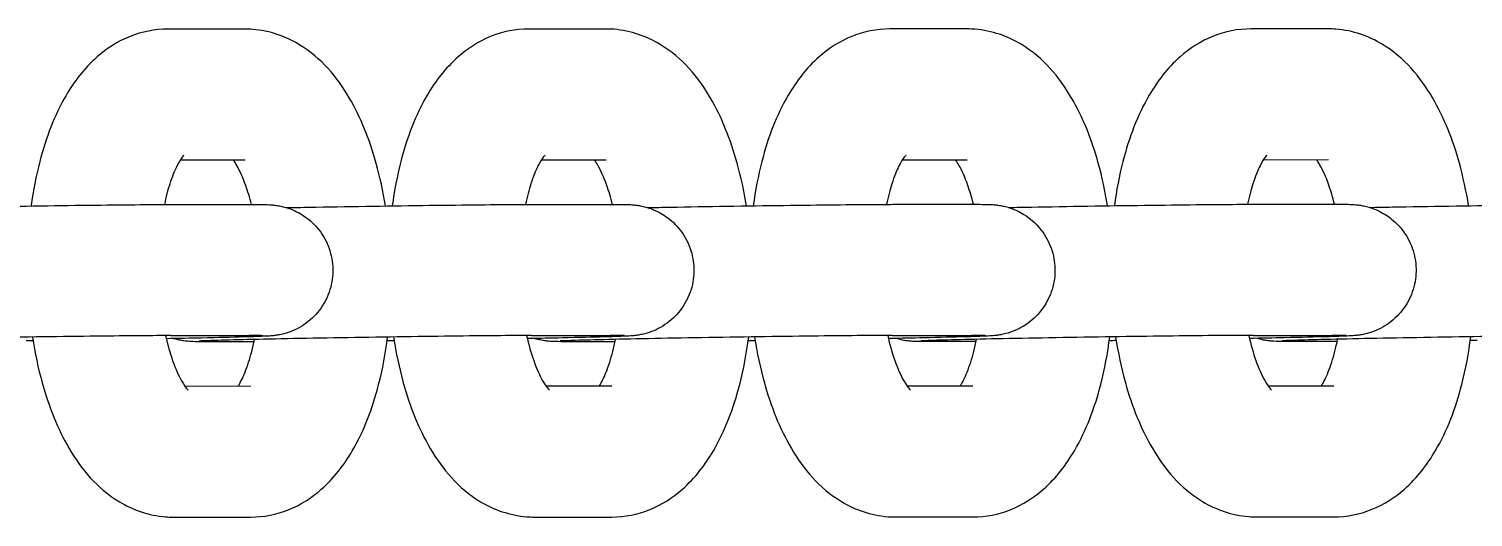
# Model space of a CAD drawing. Header units: millimetres. Extents: x 9332 to 13832, y 185 to 4585.
# Drawn here: x 11918 to 11984.1, y 2375.1 to 2397.4 of the extents above; entities that cross this region are included whole.
import ezdxf

# ---------------------------------------------------------------- set-up
doc = ezdxf.new("R2010")
doc.units = ezdxf.units.MM
doc.layers.add('AM_4', color=3, linetype='Continuous', lineweight=25)

msp = doc.modelspace()

# ---------------------------------------------------------------- linework, layer by layer
at = {"layer": 'AM_4'}
for p, q in [((11927.892, 2397.387), (11924.342, 2397.386)), ((11944.409, 2397.39), (11940.859, 2397.39)), ((11960.925, 2397.394), (11957.376, 2397.393)), ((11977.442, 2397.398), (11973.893, 2397.397)), ((11927.893, 2391.387), (11924.916, 2391.386)), ((11944.41, 2391.39), (11941.432, 2391.39)), ((11960.927, 2391.394), (11957.949, 2391.393)), ((11977.444, 2391.398), (11974.466, 2391.397)), ((11924.474, 2389.361), (11928.069, 2389.362)), ((11940.991, 2389.365), (11944.586, 2389.366)), ((11957.508, 2389.369), (11961.103, 2389.369)), ((11974.024, 2389.372), (11977.62, 2389.373)), ((11924.475, 2383.361), (11928.071, 2383.362)), ((11928.296, 2383.08), (11926.329, 2383.08)), ((11940.992, 2383.365), (11944.587, 2383.366)), ((11944.813, 2383.084), (11942.846, 2383.083)), ((11957.509, 2383.369), (11961.104, 2383.369)), ((11961.329, 2383.088), (11959.363, 2383.087)), ((11974.026, 2383.372), (11977.621, 2383.373)), ((11977.846, 2383.091), (11975.879, 2383.091)), ((11958.163, 2381.063), (11961.183, 2381.063)), ((11974.68, 2381.066), (11977.7, 2381.067)), ((11925.13, 2381.055), (11928.149, 2381.056)), ((11941.646, 2381.059), (11944.666, 2381.06)), ((11924.601, 2375.055), (11928.151, 2375.056)), ((11941.118, 2375.059), (11944.667, 2375.06)), ((11957.635, 2375.062), (11961.184, 2375.063)), ((11974.151, 2375.066), (11977.701, 2375.067))]:
    msp.add_line(p, q, dxfattribs=at)
for points, knots in [([(11924.342, 2397.386), (11923.75, 2397.386), (11923.159, 2397.264), (11922.049, 2396.822), (11921.544, 2396.488), (11920.526, 2395.593), (11920.075, 2394.995), (11919.16, 2393.434), (11918.777, 2392.415), (11918.327, 2390.67), (11918.196, 2389.991), (11918.103, 2389.296)], [3.141593, 3.141593, 3.141593, 3.141593, 3.311695, 3.311695, 3.501936, 3.501936, 3.767115, 3.767115, 4.150252, 4.150252, 4.378671, 4.378671, 4.378671, 4.378671]), ([(11934.308, 2389.295), (11934.2, 2389.963), (11934.059, 2390.615), (11933.583, 2392.327), (11933.187, 2393.337), (11932.097, 2395.188), (11931.397, 2396.056), (11929.751, 2397.048), (11929.019, 2397.314), (11928.124, 2397.382), (11928.008, 2397.387), (11927.892, 2397.387)], [1.894138, 1.894138, 1.894138, 1.894138, 2.113572, 2.113572, 2.492461, 2.492461, 2.88294, 2.88294, 3.108284, 3.108284, 3.141593, 3.141593, 3.141593, 3.141593]), ([(11940.859, 2397.39), (11940.266, 2397.39), (11939.676, 2397.268), (11938.565, 2396.826), (11938.061, 2396.492), (11937.043, 2395.597), (11936.592, 2394.999), (11935.677, 2393.437), (11935.294, 2392.419), (11934.843, 2390.673), (11934.713, 2389.995), (11934.619, 2389.299)], [3.141593, 3.141593, 3.141593, 3.141593, 3.311695, 3.311695, 3.501936, 3.501936, 3.767115, 3.767115, 4.150252, 4.150252, 4.378671, 4.378671, 4.378671, 4.378671]), ([(11950.825, 2389.298), (11950.717, 2389.967), (11950.576, 2390.619), (11950.1, 2392.331), (11949.703, 2393.34), (11948.613, 2395.192), (11947.913, 2396.06), (11946.268, 2397.051), (11945.536, 2397.318), (11944.641, 2397.386), (11944.525, 2397.39), (11944.409, 2397.39)], [1.894138, 1.894138, 1.894138, 1.894138, 2.113572, 2.113572, 2.492461, 2.492461, 2.88294, 2.88294, 3.108284, 3.108284, 3.141593, 3.141593, 3.141593, 3.141593]), ([(11957.376, 2397.393), (11956.783, 2397.393), (11956.193, 2397.271), (11955.082, 2396.83), (11954.578, 2396.496), (11953.56, 2395.601), (11953.108, 2395.002), (11952.193, 2393.441), (11951.811, 2392.423), (11951.36, 2390.677), (11951.23, 2389.999), (11951.136, 2389.303)], [3.141593, 3.141593, 3.141593, 3.141593, 3.311695, 3.311695, 3.501936, 3.501936, 3.767115, 3.767115, 4.150252, 4.150252, 4.378671, 4.378671, 4.378671, 4.378671]), ([(11967.341, 2389.302), (11967.233, 2389.97), (11967.093, 2390.623), (11966.617, 2392.334), (11966.22, 2393.344), (11965.13, 2395.196), (11964.43, 2396.063), (11962.785, 2397.055), (11962.053, 2397.321), (11961.157, 2397.39), (11961.042, 2397.394), (11960.925, 2397.394)], [1.894138, 1.894138, 1.894138, 1.894138, 2.113572, 2.113572, 2.492461, 2.492461, 2.88294, 2.88294, 3.108284, 3.108284, 3.141593, 3.141593, 3.141593, 3.141593]), ([(11973.893, 2397.397), (11973.3, 2397.397), (11972.71, 2397.275), (11971.599, 2396.833), (11971.095, 2396.5), (11970.076, 2395.604), (11969.625, 2395.006), (11968.71, 2393.445), (11968.327, 2392.426), (11967.877, 2390.681), (11967.747, 2390.002), (11967.653, 2389.307)], [3.141593, 3.141593, 3.141593, 3.141593, 3.311695, 3.311695, 3.501936, 3.501936, 3.767115, 3.767115, 4.150252, 4.150252, 4.378671, 4.378671, 4.378671, 4.378671]), ([(11983.858, 2389.306), (11983.75, 2389.974), (11983.61, 2390.626), (11983.134, 2392.338), (11982.737, 2393.348), (11981.647, 2395.199), (11980.947, 2396.067), (11979.301, 2397.059), (11978.57, 2397.325), (11977.674, 2397.393), (11977.558, 2397.398), (11977.442, 2397.398)], [1.894138, 1.894138, 1.894138, 1.894138, 2.113572, 2.113572, 2.492461, 2.492461, 2.88294, 2.88294, 3.108284, 3.108284, 3.141593, 3.141593, 3.141593, 3.141593]), ([(11925.081, 2391.609), (11925.081, 2391.609), (11925.053, 2391.581), (11924.948, 2391.442), (11924.861, 2391.307), (11924.662, 2390.908), (11924.548, 2390.63), (11924.353, 2390.022), (11924.269, 2389.705), (11924.197, 2389.361)], [3.51873, 3.51873, 3.51873, 3.51873, 3.6574981, 3.6574981, 3.8425054, 3.8425054, 4.0534741, 4.0534741, 4.2344337, 4.2344337, 4.2344337, 4.2344337]), ([(11928.176, 2389.362), (11928.098, 2389.677), (11928.01, 2389.969), (11927.784, 2390.609), (11927.639, 2390.924), (11927.457, 2391.245), (11927.407, 2391.323), (11927.363, 2391.387)], [2.0640032, 2.0640032, 2.0640032, 2.0640032, 2.2310166, 2.2310166, 2.4731064, 2.4731064, 2.5721109, 2.5721109, 2.5721109, 2.5721109]), ([(11941.598, 2391.613), (11941.598, 2391.613), (11941.569, 2391.585), (11941.465, 2391.446), (11941.378, 2391.31), (11941.179, 2390.911), (11941.065, 2390.634), (11940.87, 2390.026), (11940.786, 2389.708), (11940.714, 2389.364)], [3.51873, 3.51873, 3.51873, 3.51873, 3.6574981, 3.6574981, 3.8425054, 3.8425054, 4.0534741, 4.0534741, 4.2344337, 4.2344337, 4.2344337, 4.2344337]), ([(11944.693, 2389.366), (11944.614, 2389.68), (11944.527, 2389.973), (11944.3, 2390.613), (11944.156, 2390.927), (11943.974, 2391.248), (11943.924, 2391.327), (11943.88, 2391.39)], [2.0640032, 2.0640032, 2.0640032, 2.0640032, 2.2310166, 2.2310166, 2.4731064, 2.4731064, 2.5721109, 2.5721109, 2.5721109, 2.5721109]), ([(11958.115, 2391.617), (11958.115, 2391.617), (11958.086, 2391.589), (11957.982, 2391.45), (11957.895, 2391.314), (11957.695, 2390.915), (11957.581, 2390.638), (11957.386, 2390.029), (11957.302, 2389.712), (11957.23, 2389.368)], [3.51873, 3.51873, 3.51873, 3.51873, 3.6574981, 3.6574981, 3.8425054, 3.8425054, 4.0534741, 4.0534741, 4.2344337, 4.2344337, 4.2344337, 4.2344337]), ([(11961.21, 2389.369), (11961.131, 2389.684), (11961.043, 2389.976), (11960.817, 2390.617), (11960.672, 2390.931), (11960.491, 2391.252), (11960.441, 2391.331), (11960.397, 2391.394)], [2.0640032, 2.0640032, 2.0640032, 2.0640032, 2.2310166, 2.2310166, 2.4731064, 2.4731064, 2.5721109, 2.5721109, 2.5721109, 2.5721109]), ([(11974.632, 2391.62), (11974.632, 2391.62), (11974.603, 2391.593), (11974.499, 2391.453), (11974.411, 2391.318), (11974.212, 2390.919), (11974.098, 2390.641), (11973.903, 2390.033), (11973.819, 2389.716), (11973.747, 2389.372)], [3.51873, 3.51873, 3.51873, 3.51873, 3.6574981, 3.6574981, 3.8425054, 3.8425054, 4.0534741, 4.0534741, 4.2344337, 4.2344337, 4.2344337, 4.2344337]), ([(11977.727, 2389.373), (11977.648, 2389.688), (11977.56, 2389.98), (11977.334, 2390.62), (11977.189, 2390.935), (11977.007, 2391.256), (11976.958, 2391.334), (11976.914, 2391.398)], [2.0640032, 2.0640032, 2.0640032, 2.0640032, 2.2310166, 2.2310166, 2.4731064, 2.4731064, 2.5721109, 2.5721109, 2.5721109, 2.5721109]), ([(11913.267, 2389.213), (11913.605, 2389.22), (11913.954, 2389.226), (11915.134, 2389.248), (11916.016, 2389.263), (11917.762, 2389.291), (11918.649, 2389.304), (11920.318, 2389.326), (11921.121, 2389.336), (11922.549, 2389.351), (11923.189, 2389.356), (11924, 2389.36), (11924.255, 2389.361), (11924.474, 2389.361)], [2.062407, 2.062407, 2.062407, 2.062407, 2.176173, 2.176173, 2.438577, 2.438577, 2.700333, 2.700333, 2.962057, 2.962057, 3.224316, 3.224316, 3.369496, 3.369496, 3.369496, 3.369496]), ([(11928.069, 2389.362), (11928.494, 2389.362), (11928.707, 2389.365), (11929.035, 2389.348), (11929.074, 2389.346), (11929.175, 2389.338), (11929.235, 2389.332), (11929.373, 2389.313), (11929.446, 2389.301), (11929.597, 2389.268), (11929.677, 2389.249), (11929.892, 2389.185), (11930.029, 2389.133), (11930.383, 2388.97), (11930.596, 2388.838), (11931.028, 2388.489), (11931.242, 2388.254), (11931.586, 2387.729), (11931.72, 2387.431), (11931.885, 2386.815), (11931.918, 2386.49), (11931.88, 2385.854), (11931.809, 2385.534), (11931.574, 2384.942), (11931.406, 2384.662), (11930.996, 2384.174), (11930.749, 2383.96), (11930.346, 2383.712), (11930.206, 2383.64), (11929.931, 2383.525), (11929.793, 2383.478), (11929.577, 2383.422), (11929.493, 2383.404), (11929.35, 2383.379), (11929.29, 2383.37), (11929.203, 2383.36), (11929.17, 2383.357), (11929.09, 2383.349), (11929.05, 2383.346), (11928.896, 2383.336), (11928.787, 2383.331), (11928.431, 2383.317), (11928.153, 2383.308), (11927.304, 2383.284), (11926.644, 2383.268), (11925.395, 2383.241), (11924.853, 2383.23), (11924.283, 2383.219)], [0, 0, 0, 0, 0.281853, 0.281853, 0.315187, 0.315187, 0.34452, 0.34452, 0.369391, 0.369391, 0.394699, 0.394699, 0.438559, 0.438559, 0.512467, 0.512467, 0.605515, 0.605515, 0.701047, 0.701047, 0.796687, 0.796687, 0.892331, 0.892331, 0.987974, 0.987974, 1.083586, 1.083586, 1.130463, 1.130463, 1.17418, 1.17418, 1.201861, 1.201861, 1.229399, 1.229399, 1.252836, 1.252836, 1.296134, 1.296134, 1.425776, 1.425776, 1.621313, 1.621313, 1.911073, 1.911073, 2.099225, 2.099225, 2.099225, 2.099225]), ([(11929.784, 2389.217), (11930.122, 2389.223), (11930.471, 2389.23), (11931.651, 2389.252), (11932.532, 2389.267), (11934.279, 2389.295), (11935.165, 2389.308), (11936.835, 2389.33), (11937.638, 2389.34), (11939.065, 2389.354), (11939.706, 2389.36), (11940.516, 2389.364), (11940.772, 2389.365), (11940.991, 2389.365)], [2.062407, 2.062407, 2.062407, 2.062407, 2.176173, 2.176173, 2.438577, 2.438577, 2.700333, 2.700333, 2.962057, 2.962057, 3.224316, 3.224316, 3.369496, 3.369496, 3.369496, 3.369496]), ([(11944.586, 2389.366), (11945.011, 2389.366), (11945.224, 2389.369), (11945.552, 2389.352), (11945.591, 2389.35), (11945.691, 2389.342), (11945.752, 2389.336), (11945.89, 2389.317), (11945.963, 2389.304), (11946.114, 2389.272), (11946.194, 2389.252), (11946.409, 2389.188), (11946.546, 2389.137), (11946.9, 2388.973), (11947.112, 2388.842), (11947.545, 2388.493), (11947.758, 2388.257), (11948.103, 2387.732), (11948.237, 2387.434), (11948.401, 2386.819), (11948.434, 2386.494), (11948.397, 2385.857), (11948.326, 2385.538), (11948.09, 2384.946), (11947.923, 2384.665), (11947.513, 2384.178), (11947.266, 2383.964), (11946.863, 2383.716), (11946.723, 2383.644), (11946.448, 2383.528), (11946.31, 2383.482), (11946.093, 2383.425), (11946.01, 2383.408), (11945.867, 2383.382), (11945.806, 2383.374), (11945.719, 2383.363), (11945.687, 2383.36), (11945.607, 2383.353), (11945.567, 2383.35), (11945.413, 2383.34), (11945.304, 2383.335), (11944.948, 2383.321), (11944.67, 2383.312), (11943.821, 2383.288), (11943.161, 2383.272), (11941.912, 2383.244), (11941.37, 2383.233), (11940.8, 2383.222)], [0, 0, 0, 0, 0.281853, 0.281853, 0.315187, 0.315187, 0.34452, 0.34452, 0.369391, 0.369391, 0.394699, 0.394699, 0.438559, 0.438559, 0.512467, 0.512467, 0.605515, 0.605515, 0.701047, 0.701047, 0.796687, 0.796687, 0.892331, 0.892331, 0.987974, 0.987974, 1.083586, 1.083586, 1.130463, 1.130463, 1.17418, 1.17418, 1.201861, 1.201861, 1.229399, 1.229399, 1.252836, 1.252836, 1.296134, 1.296134, 1.425776, 1.425776, 1.621313, 1.621313, 1.911073, 1.911073, 2.099225, 2.099225, 2.099225, 2.099225]), ([(11946.301, 2389.22), (11946.638, 2389.227), (11946.988, 2389.234), (11948.167, 2389.255), (11949.049, 2389.271), (11950.796, 2389.298), (11951.682, 2389.311), (11953.351, 2389.334), (11954.155, 2389.343), (11955.582, 2389.358), (11956.223, 2389.363), (11957.033, 2389.368), (11957.289, 2389.368), (11957.508, 2389.369)], [2.062407, 2.062407, 2.062407, 2.062407, 2.176173, 2.176173, 2.438577, 2.438577, 2.700333, 2.700333, 2.962057, 2.962057, 3.224316, 3.224316, 3.369496, 3.369496, 3.369496, 3.369496]), ([(11961.103, 2389.369), (11961.527, 2389.369), (11961.741, 2389.372), (11962.069, 2389.356), (11962.108, 2389.354), (11962.208, 2389.345), (11962.269, 2389.339), (11962.406, 2389.32), (11962.48, 2389.308), (11962.631, 2389.276), (11962.71, 2389.256), (11962.926, 2389.192), (11963.063, 2389.141), (11963.417, 2388.977), (11963.629, 2388.845), (11964.062, 2388.496), (11964.275, 2388.261), (11964.62, 2387.736), (11964.753, 2387.438), (11964.918, 2386.823), (11964.951, 2386.497), (11964.914, 2385.861), (11964.843, 2385.542), (11964.607, 2384.95), (11964.439, 2384.669), (11964.03, 2384.181), (11963.782, 2383.968), (11963.379, 2383.719), (11963.24, 2383.648), (11962.965, 2383.532), (11962.827, 2383.486), (11962.61, 2383.429), (11962.527, 2383.411), (11962.384, 2383.386), (11962.323, 2383.378), (11962.236, 2383.367), (11962.204, 2383.364), (11962.124, 2383.356), (11962.084, 2383.354), (11961.93, 2383.343), (11961.821, 2383.339), (11961.465, 2383.324), (11961.187, 2383.315), (11960.338, 2383.291), (11959.678, 2383.275), (11958.429, 2383.248), (11957.887, 2383.237), (11957.316, 2383.226)], [0, 0, 0, 0, 0.281853, 0.281853, 0.315187, 0.315187, 0.34452, 0.34452, 0.369391, 0.369391, 0.394699, 0.394699, 0.438559, 0.438559, 0.512467, 0.512467, 0.605515, 0.605515, 0.701047, 0.701047, 0.796687, 0.796687, 0.892331, 0.892331, 0.987974, 0.987974, 1.083586, 1.083586, 1.130463, 1.130463, 1.17418, 1.17418, 1.201861, 1.201861, 1.229399, 1.229399, 1.252836, 1.252836, 1.296134, 1.296134, 1.425776, 1.425776, 1.621313, 1.621313, 1.911073, 1.911073, 2.099225, 2.099225, 2.099225, 2.099225]), ([(11962.818, 2389.224), (11963.155, 2389.231), (11963.505, 2389.237), (11964.684, 2389.259), (11965.566, 2389.274), (11967.312, 2389.302), (11968.199, 2389.315), (11969.868, 2389.337), (11970.672, 2389.347), (11972.099, 2389.362), (11972.74, 2389.367), (11973.55, 2389.371), (11973.806, 2389.372), (11974.024, 2389.372)], [2.062407, 2.062407, 2.062407, 2.062407, 2.176173, 2.176173, 2.438577, 2.438577, 2.700333, 2.700333, 2.962057, 2.962057, 3.224316, 3.224316, 3.369496, 3.369496, 3.369496, 3.369496]), ([(11977.62, 2389.373), (11978.044, 2389.373), (11978.258, 2389.376), (11978.586, 2389.36), (11978.625, 2389.357), (11978.725, 2389.349), (11978.786, 2389.343), (11978.923, 2389.324), (11978.996, 2389.312), (11979.148, 2389.28), (11979.227, 2389.26), (11979.443, 2389.196), (11979.579, 2389.144), (11979.934, 2388.981), (11980.146, 2388.849), (11980.579, 2388.5), (11980.792, 2388.265), (11981.137, 2387.74), (11981.27, 2387.442), (11981.435, 2386.826), (11981.468, 2386.501), (11981.431, 2385.865), (11981.36, 2385.546), (11981.124, 2384.953), (11980.956, 2384.673), (11980.546, 2384.185), (11980.299, 2383.971), (11979.896, 2383.723), (11979.757, 2383.651), (11979.481, 2383.536), (11979.344, 2383.49), (11979.127, 2383.433), (11979.044, 2383.415), (11978.901, 2383.39), (11978.84, 2383.381), (11978.753, 2383.371), (11978.721, 2383.368), (11978.64, 2383.36), (11978.601, 2383.357), (11978.447, 2383.347), (11978.337, 2383.342), (11977.982, 2383.328), (11977.704, 2383.319), (11976.855, 2383.295), (11976.195, 2383.279), (11974.945, 2383.252), (11974.404, 2383.241), (11973.833, 2383.23)], [0, 0, 0, 0, 0.281853, 0.281853, 0.315187, 0.315187, 0.34452, 0.34452, 0.369391, 0.369391, 0.394699, 0.394699, 0.438559, 0.438559, 0.512467, 0.512467, 0.605515, 0.605515, 0.701047, 0.701047, 0.796687, 0.796687, 0.892331, 0.892331, 0.987974, 0.987974, 1.083586, 1.083586, 1.130463, 1.130463, 1.17418, 1.17418, 1.201861, 1.201861, 1.229399, 1.229399, 1.252836, 1.252836, 1.296134, 1.296134, 1.425776, 1.425776, 1.621313, 1.621313, 1.911073, 1.911073, 2.099225, 2.099225, 2.099225, 2.099225]), ([(11979.334, 2389.228), (11979.672, 2389.234), (11980.022, 2389.241), (11981.201, 2389.263), (11982.083, 2389.278), (11983.829, 2389.306), (11984.716, 2389.319), (11986.385, 2389.341), (11987.189, 2389.351), (11988.616, 2389.365), (11989.257, 2389.371), (11990.067, 2389.375), (11990.323, 2389.376), (11990.541, 2389.376)], [2.062407, 2.062407, 2.062407, 2.062407, 2.176173, 2.176173, 2.438577, 2.438577, 2.700333, 2.700333, 2.962057, 2.962057, 3.224316, 3.224316, 3.369496, 3.369496, 3.369496, 3.369496]), ([(11924.475, 2383.361), (11924.121, 2383.361), (11923.639, 2383.359), (11922.493, 2383.35), (11921.812, 2383.343), (11920.322, 2383.326), (11919.493, 2383.315), (11917.801, 2383.291), (11916.918, 2383.277), (11915.211, 2383.248), (11914.366, 2383.233), (11912.82, 2383.203), (11912.1, 2383.188), (11910.879, 2383.16), (11910.359, 2383.146), (11909.789, 2383.129), (11909.632, 2383.123), (11909.396, 2383.114), (11909.31, 2383.11), (11909.27, 2383.108), (11909.266, 2383.107), (11909.266, 2383.107)], [0, 0, 0, 0, 0.248263, 0.248263, 0.499951, 0.499951, 0.757323, 0.757323, 1.01581, 1.01581, 1.274573, 1.274573, 1.533118, 1.533118, 1.790623, 1.790623, 1.915683, 1.915683, 2.034039, 2.034039, 2.06119, 2.06119, 2.06119, 2.06119]), ([(11918.162, 2383.296), (11918.272, 2382.576), (11918.421, 2381.873), (11918.91, 2380.115), (11919.306, 2379.105), (11920.396, 2377.254), (11921.096, 2376.386), (11922.742, 2375.394), (11923.474, 2375.128), (11924.369, 2375.06), (11924.485, 2375.055), (11924.601, 2375.055)], [5.01949, 5.01949, 5.01949, 5.01949, 5.255165, 5.255165, 5.634054, 5.634054, 6.024533, 6.024533, 6.249877, 6.249877, 6.283185, 6.283185, 6.283185, 6.283185]), ([(11924.25, 2383.361), (11924.345, 2382.938), (11924.456, 2382.549), (11924.709, 2381.833), (11924.854, 2381.518), (11925.094, 2381.094), (11925.194, 2380.963), (11925.274, 2380.873), (11925.29, 2380.86), (11925.29, 2380.86)], [5.1569347, 5.1569347, 5.1569347, 5.1569347, 5.3726092, 5.3726092, 5.6146991, 5.6146991, 5.8232679, 5.8232679, 5.9226994, 5.9226994, 5.9226994, 5.9226994]), ([(11926.329, 2383.08), (11925.905, 2383.08), (11925.691, 2383.077), (11925.363, 2383.093), (11925.324, 2383.095), (11925.224, 2383.104), (11925.163, 2383.11), (11925.025, 2383.129), (11924.952, 2383.141), (11924.801, 2383.173), (11924.722, 2383.193), (11924.633, 2383.219), (11924.624, 2383.222), (11924.615, 2383.225)], [0, 0, 0, 0, 0.2818527, 0.2818527, 0.3151869, 0.3151869, 0.3445202, 0.3445202, 0.3693908, 0.3693908, 0.3946985, 0.3946985, 0.3977085, 0.3977085, 0.3977085, 0.3977085]), ([(11940.992, 2383.365), (11940.637, 2383.365), (11940.156, 2383.362), (11939.01, 2383.354), (11938.328, 2383.347), (11936.839, 2383.33), (11936.01, 2383.319), (11934.318, 2383.294), (11933.435, 2383.281), (11931.728, 2383.252), (11930.882, 2383.237), (11929.337, 2383.207), (11928.617, 2383.192), (11927.395, 2383.163), (11926.876, 2383.15), (11926.306, 2383.132), (11926.149, 2383.127), (11925.913, 2383.118), (11925.827, 2383.114), (11925.787, 2383.111), (11925.783, 2383.111), (11925.783, 2383.111)], [0, 0, 0, 0, 0.248263, 0.248263, 0.499951, 0.499951, 0.757323, 0.757323, 1.01581, 1.01581, 1.274573, 1.274573, 1.533118, 1.533118, 1.790623, 1.790623, 1.915683, 1.915683, 2.034039, 2.034039, 2.06119, 2.06119, 2.06119, 2.06119]), ([(11927.577, 2381.056), (11927.622, 2381.128), (11927.672, 2381.217), (11927.831, 2381.534), (11927.945, 2381.812), (11928.149, 2382.448), (11928.241, 2382.801), (11928.317, 2383.185)], [0.596726, 0.596726, 0.596726, 0.596726, 0.7009127, 0.7009127, 0.9118815, 0.9118815, 1.1108404, 1.1108404, 1.1108404, 1.1108404]), ([(11928.71, 2383.357), (11928.71, 2383.357), (11928.695, 2383.358), (11928.623, 2383.359), (11928.532, 2383.36), (11928.318, 2383.362), (11928.202, 2383.362), (11928.071, 2383.362)], [3.0785226, 3.0785226, 3.0785226, 3.0785226, 3.1279244, 3.1279244, 3.2407431, 3.2407431, 3.3329626, 3.3329626, 3.3329626, 3.3329626]), ([(11928.151, 2375.056), (11928.743, 2375.056), (11929.334, 2375.178), (11930.444, 2375.62), (11930.948, 2375.953), (11931.967, 2376.849), (11932.418, 2377.447), (11933.333, 2379.008), (11933.716, 2380.027), (11934.178, 2381.819), (11934.315, 2382.548), (11934.41, 2383.296)], [0, 0, 0, 0, 0.170102, 0.170102, 0.360343, 0.360343, 0.625522, 0.625522, 1.00866, 1.00866, 1.25339, 1.25339, 1.25339, 1.25339]), ([(11934.679, 2383.3), (11934.789, 2382.579), (11934.938, 2381.877), (11935.426, 2380.119), (11935.823, 2379.109), (11936.913, 2377.257), (11937.613, 2376.389), (11939.259, 2375.398), (11939.99, 2375.132), (11940.886, 2375.063), (11941.002, 2375.059), (11941.118, 2375.059)], [5.01949, 5.01949, 5.01949, 5.01949, 5.255165, 5.255165, 5.634054, 5.634054, 6.024533, 6.024533, 6.249877, 6.249877, 6.283185, 6.283185, 6.283185, 6.283185]), ([(11940.767, 2383.365), (11940.862, 2382.942), (11940.973, 2382.553), (11941.226, 2381.836), (11941.371, 2381.522), (11941.611, 2381.098), (11941.711, 2380.967), (11941.791, 2380.877), (11941.807, 2380.863), (11941.807, 2380.863)], [5.1569347, 5.1569347, 5.1569347, 5.1569347, 5.3726092, 5.3726092, 5.6146991, 5.6146991, 5.8232679, 5.8232679, 5.9226994, 5.9226994, 5.9226994, 5.9226994]), ([(11942.846, 2383.083), (11942.421, 2383.083), (11942.208, 2383.08), (11941.88, 2383.097), (11941.841, 2383.099), (11941.741, 2383.107), (11941.68, 2383.113), (11941.542, 2383.133), (11941.469, 2383.145), (11941.318, 2383.177), (11941.238, 2383.197), (11941.15, 2383.223), (11941.141, 2383.226), (11941.131, 2383.229)], [0, 0, 0, 0, 0.2818527, 0.2818527, 0.3151869, 0.3151869, 0.3445202, 0.3445202, 0.3693908, 0.3693908, 0.3946985, 0.3946985, 0.3977085, 0.3977085, 0.3977085, 0.3977085]), ([(11957.509, 2383.369), (11957.154, 2383.368), (11956.673, 2383.366), (11955.527, 2383.357), (11954.845, 2383.35), (11953.356, 2383.333), (11952.526, 2383.322), (11950.835, 2383.298), (11949.952, 2383.284), (11948.244, 2383.256), (11947.399, 2383.241), (11945.854, 2383.21), (11945.134, 2383.195), (11943.912, 2383.167), (11943.393, 2383.153), (11942.823, 2383.136), (11942.665, 2383.131), (11942.43, 2383.122), (11942.344, 2383.117), (11942.304, 2383.115), (11942.299, 2383.115), (11942.299, 2383.115)], [0, 0, 0, 0, 0.248263, 0.248263, 0.499951, 0.499951, 0.757323, 0.757323, 1.01581, 1.01581, 1.274573, 1.274573, 1.533118, 1.533118, 1.790623, 1.790623, 1.915683, 1.915683, 2.034039, 2.034039, 2.06119, 2.06119, 2.06119, 2.06119]), ([(11944.094, 2381.059), (11944.139, 2381.131), (11944.189, 2381.22), (11944.348, 2381.538), (11944.462, 2381.815), (11944.666, 2382.452), (11944.757, 2382.805), (11944.834, 2383.188)], [0.596726, 0.596726, 0.596726, 0.596726, 0.7009127, 0.7009127, 0.9118815, 0.9118815, 1.1108404, 1.1108404, 1.1108404, 1.1108404]), ([(11945.226, 2383.361), (11945.226, 2383.361), (11945.212, 2383.361), (11945.14, 2383.363), (11945.049, 2383.364), (11944.834, 2383.365), (11944.719, 2383.366), (11944.587, 2383.366)], [3.0785226, 3.0785226, 3.0785226, 3.0785226, 3.1279244, 3.1279244, 3.2407431, 3.2407431, 3.3329626, 3.3329626, 3.3329626, 3.3329626]), ([(11944.667, 2375.06), (11945.26, 2375.06), (11945.85, 2375.181), (11946.961, 2375.623), (11947.465, 2375.957), (11948.484, 2376.852), (11948.935, 2377.451), (11949.85, 2379.012), (11950.233, 2380.03), (11950.695, 2381.822), (11950.832, 2382.551), (11950.927, 2383.299)], [0, 0, 0, 0, 0.170102, 0.170102, 0.360343, 0.360343, 0.625522, 0.625522, 1.00866, 1.00866, 1.25339, 1.25339, 1.25339, 1.25339]), ([(11951.195, 2383.303), (11951.306, 2382.583), (11951.454, 2381.88), (11951.943, 2380.122), (11952.34, 2379.113), (11953.43, 2377.261), (11954.13, 2376.393), (11955.775, 2375.402), (11956.507, 2375.135), (11957.403, 2375.067), (11957.519, 2375.062), (11957.635, 2375.062)], [5.01949, 5.01949, 5.01949, 5.01949, 5.255165, 5.255165, 5.634054, 5.634054, 6.024533, 6.024533, 6.249877, 6.249877, 6.283185, 6.283185, 6.283185, 6.283185]), ([(11957.284, 2383.368), (11957.378, 2382.945), (11957.49, 2382.557), (11957.743, 2381.84), (11957.888, 2381.526), (11958.128, 2381.101), (11958.227, 2380.971), (11958.308, 2380.88), (11958.323, 2380.867), (11958.323, 2380.867)], [5.1569347, 5.1569347, 5.1569347, 5.1569347, 5.3726092, 5.3726092, 5.6146991, 5.6146991, 5.8232679, 5.8232679, 5.9226994, 5.9226994, 5.9226994, 5.9226994]), ([(11959.363, 2383.087), (11958.938, 2383.087), (11958.724, 2383.084), (11958.397, 2383.101), (11958.357, 2383.103), (11958.257, 2383.111), (11958.196, 2383.117), (11958.059, 2383.136), (11957.986, 2383.149), (11957.834, 2383.181), (11957.755, 2383.201), (11957.667, 2383.227), (11957.658, 2383.23), (11957.648, 2383.233)], [0, 0, 0, 0, 0.2818527, 0.2818527, 0.3151869, 0.3151869, 0.3445202, 0.3445202, 0.3693908, 0.3693908, 0.3946985, 0.3946985, 0.3977085, 0.3977085, 0.3977085, 0.3977085]), ([(11974.026, 2383.372), (11973.671, 2383.372), (11973.189, 2383.37), (11972.043, 2383.361), (11971.362, 2383.354), (11969.872, 2383.337), (11969.043, 2383.326), (11967.352, 2383.302), (11966.468, 2383.288), (11964.761, 2383.259), (11963.916, 2383.244), (11962.37, 2383.214), (11961.651, 2383.199), (11960.429, 2383.171), (11959.91, 2383.157), (11959.339, 2383.14), (11959.182, 2383.134), (11958.947, 2383.125), (11958.861, 2383.121), (11958.821, 2383.119), (11958.816, 2383.119), (11958.816, 2383.119)], [0, 0, 0, 0, 0.248263, 0.248263, 0.499951, 0.499951, 0.757323, 0.757323, 1.01581, 1.01581, 1.274573, 1.274573, 1.533118, 1.533118, 1.790623, 1.790623, 1.915683, 1.915683, 2.034039, 2.034039, 2.06119, 2.06119, 2.06119, 2.06119]), ([(11960.611, 2381.063), (11960.656, 2381.135), (11960.706, 2381.224), (11960.865, 2381.541), (11960.979, 2381.819), (11961.183, 2382.455), (11961.274, 2382.808), (11961.351, 2383.192)], [0.596726, 0.596726, 0.596726, 0.596726, 0.7009127, 0.7009127, 0.9118815, 0.9118815, 1.1108404, 1.1108404, 1.1108404, 1.1108404]), ([(11961.743, 2383.365), (11961.743, 2383.365), (11961.729, 2383.365), (11961.657, 2383.367), (11961.565, 2383.368), (11961.351, 2383.369), (11961.236, 2383.369), (11961.104, 2383.369)], [3.0785226, 3.0785226, 3.0785226, 3.0785226, 3.1279244, 3.1279244, 3.2407431, 3.2407431, 3.3329626, 3.3329626, 3.3329626, 3.3329626]), ([(11961.184, 2375.063), (11961.777, 2375.063), (11962.367, 2375.185), (11963.478, 2375.627), (11963.982, 2375.961), (11965, 2376.856), (11965.452, 2377.454), (11966.367, 2379.016), (11966.75, 2380.034), (11967.212, 2381.826), (11967.348, 2382.555), (11967.443, 2383.303)], [0, 0, 0, 0, 0.170102, 0.170102, 0.360343, 0.360343, 0.625522, 0.625522, 1.00866, 1.00866, 1.25339, 1.25339, 1.25339, 1.25339]), ([(11967.712, 2383.307), (11967.823, 2382.587), (11967.971, 2381.884), (11968.46, 2380.126), (11968.857, 2379.116), (11969.947, 2377.265), (11970.647, 2376.397), (11972.292, 2375.405), (11973.024, 2375.139), (11973.919, 2375.071), (11974.035, 2375.066), (11974.151, 2375.066)], [5.01949, 5.01949, 5.01949, 5.01949, 5.255165, 5.255165, 5.634054, 5.634054, 6.024533, 6.024533, 6.249877, 6.249877, 6.283185, 6.283185, 6.283185, 6.283185]), ([(11973.801, 2383.372), (11973.895, 2382.949), (11974.007, 2382.56), (11974.26, 2381.844), (11974.404, 2381.529), (11974.645, 2381.105), (11974.744, 2380.974), (11974.825, 2380.884), (11974.84, 2380.871), (11974.84, 2380.871)], [5.1569347, 5.1569347, 5.1569347, 5.1569347, 5.3726092, 5.3726092, 5.6146991, 5.6146991, 5.8232679, 5.8232679, 5.9226994, 5.9226994, 5.9226994, 5.9226994]), ([(11975.879, 2383.091), (11975.455, 2383.091), (11975.241, 2383.088), (11974.913, 2383.104), (11974.874, 2383.106), (11974.774, 2383.115), (11974.713, 2383.121), (11974.576, 2383.14), (11974.503, 2383.152), (11974.351, 2383.184), (11974.272, 2383.204), (11974.184, 2383.23), (11974.174, 2383.233), (11974.165, 2383.236)], [0, 0, 0, 0, 0.2818527, 0.2818527, 0.3151869, 0.3151869, 0.3445202, 0.3445202, 0.3693908, 0.3693908, 0.3946985, 0.3946985, 0.3977085, 0.3977085, 0.3977085, 0.3977085]), ([(11990.542, 2383.376), (11990.188, 2383.376), (11989.706, 2383.374), (11988.56, 2383.365), (11987.879, 2383.358), (11986.389, 2383.341), (11985.56, 2383.33), (11983.869, 2383.306), (11982.985, 2383.292), (11981.278, 2383.263), (11980.433, 2383.248), (11978.887, 2383.218), (11978.168, 2383.203), (11976.946, 2383.174), (11976.427, 2383.161), (11975.856, 2383.143), (11975.699, 2383.138), (11975.463, 2383.129), (11975.377, 2383.125), (11975.337, 2383.123), (11975.333, 2383.122), (11975.333, 2383.122)], [0, 0, 0, 0, 0.248263, 0.248263, 0.499951, 0.499951, 0.757323, 0.757323, 1.01581, 1.01581, 1.274573, 1.274573, 1.533118, 1.533118, 1.790623, 1.790623, 1.915683, 1.915683, 2.034039, 2.034039, 2.06119, 2.06119, 2.06119, 2.06119]), ([(11977.128, 2381.067), (11977.173, 2381.139), (11977.223, 2381.228), (11977.381, 2381.545), (11977.495, 2381.823), (11977.7, 2382.459), (11977.791, 2382.812), (11977.868, 2383.196)], [0.596726, 0.596726, 0.596726, 0.596726, 0.7009127, 0.7009127, 0.9118815, 0.9118815, 1.1108404, 1.1108404, 1.1108404, 1.1108404]), ([(11978.26, 2383.368), (11978.26, 2383.368), (11978.246, 2383.369), (11978.174, 2383.37), (11978.082, 2383.372), (11977.868, 2383.373), (11977.753, 2383.373), (11977.621, 2383.373)], [3.0785226, 3.0785226, 3.0785226, 3.0785226, 3.1279244, 3.1279244, 3.2407431, 3.2407431, 3.3329626, 3.3329626, 3.3329626, 3.3329626]), ([(11977.701, 2375.067), (11978.294, 2375.067), (11978.884, 2375.189), (11979.995, 2375.631), (11980.499, 2375.964), (11981.517, 2376.86), (11981.968, 2377.458), (11982.883, 2379.019), (11983.266, 2380.038), (11983.729, 2381.83), (11983.865, 2382.559), (11983.96, 2383.307)], [0, 0, 0, 0, 0.170102, 0.170102, 0.360343, 0.360343, 0.625522, 0.625522, 1.00866, 1.00866, 1.25339, 1.25339, 1.25339, 1.25339])]:
    msp.add_open_spline(points, degree=3, knots=knots, dxfattribs=at)
for points in [[(11918.19, 2383.12), (11918.082, 2383.119), (11917.976, 2383.117), (11917.87, 2383.116)], [(11934.706, 2383.124), (11934.599, 2383.122), (11934.493, 2383.121), (11934.387, 2383.12)], [(11951.223, 2383.128), (11951.116, 2383.126), (11951.009, 2383.125), (11950.904, 2383.123)], [(11967.74, 2383.131), (11967.633, 2383.13), (11967.526, 2383.128), (11967.42, 2383.127)], [(11984.257, 2383.135), (11984.15, 2383.133), (11984.043, 2383.132), (11983.937, 2383.131)]]:
    msp.add_open_spline(points, degree=3, dxfattribs=at)

doc.saveas('drawing.dxf')
